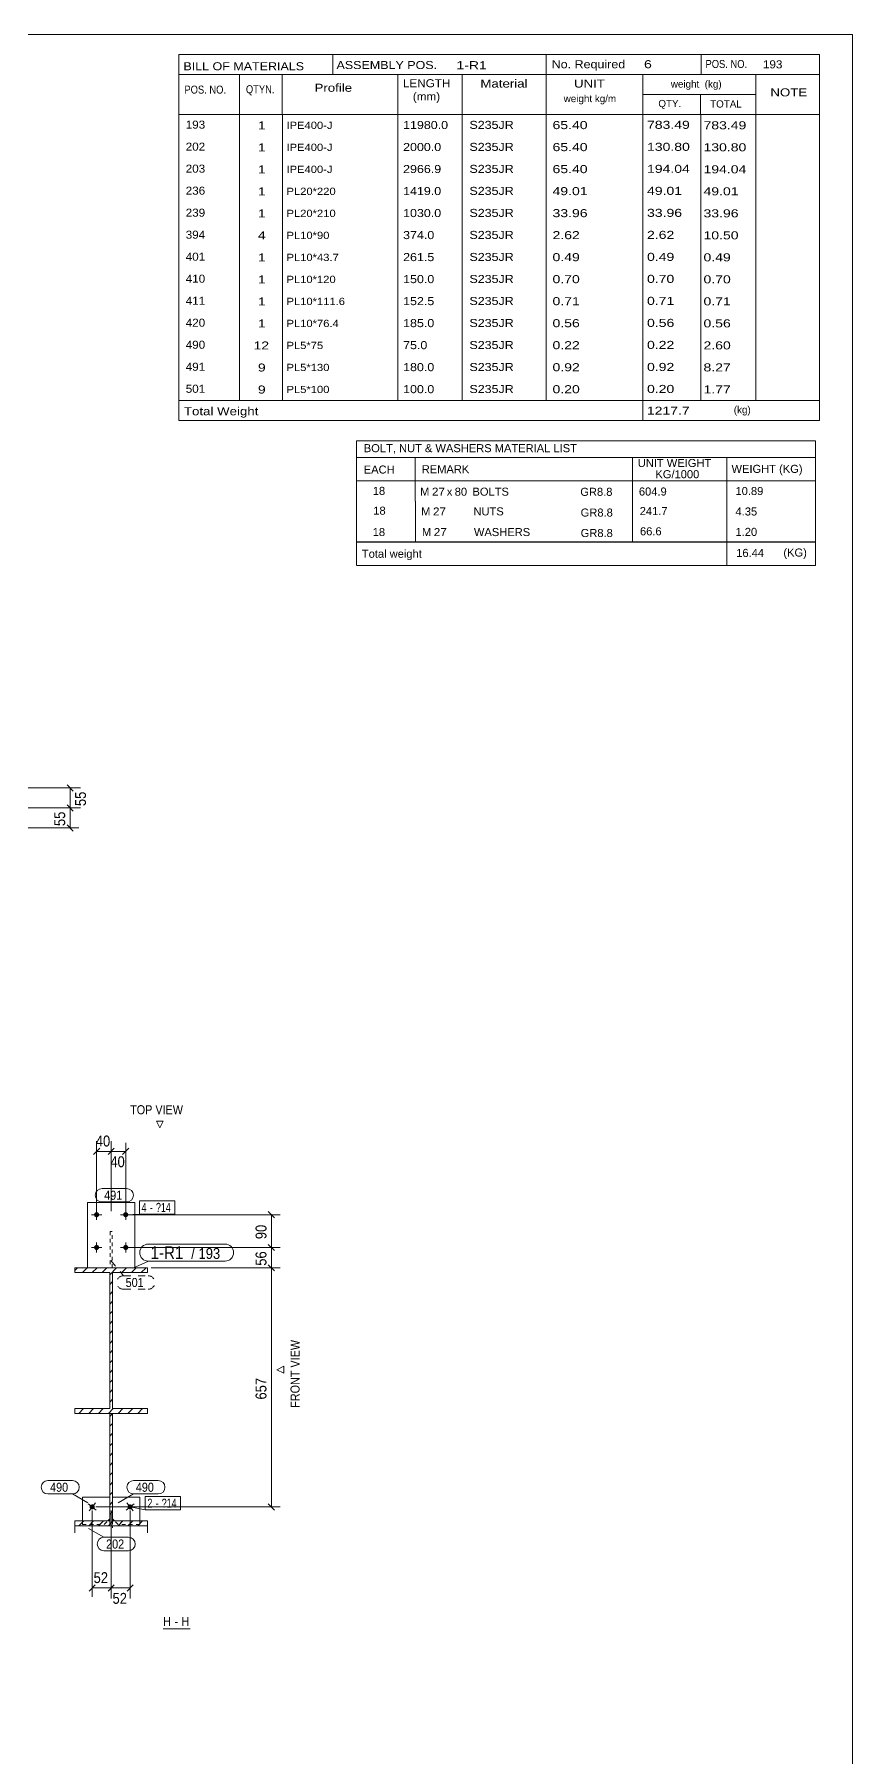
# Model space of a CAD drawing. Header units: millimetres. Extents: x 2 to 1174, y 1 to 825.
# Drawn here: x 949.4 to 1174, y 351.4 to 825 of the extents above; entities that cross this region are included whole.
import ezdxf

# ---------------------------------------------------------------- set-up
doc = ezdxf.new("R2010")
doc.units = ezdxf.units.MM
for name, pattern in [('XKITLINE00', [0]), ('XKITLINE01', [4, 1, -1, 1, -1]), ('XKITLINE02', [4, 2, -2])]:
    doc.linetypes.add(name, pattern=pattern)
for name, color, linetype, lineweight in [('Bolt', 3, 'Continuous', 0), ('BoltMark', 7, 'Continuous', 0), ('Dimensions', 7, 'Continuous', 0), ('DrawingSheet', 5, 'Continuous', 0), ('OtherObjectType', 7, 'Continuous', 0), ('Part', 2, 'Continuous', 0), ('PartMark', 7, 'Continuous', 0)]:
    doc.layers.add(name, color=color, linetype=linetype, lineweight=lineweight)
doc.styles.add('ARIAL', font='ARIAL.TTF')
doc.styles.add('ARIAL_NARROW', font='ARIALN.TTF')

# ---------------------------------------------------------------- blocks, each defined once
blk = doc.blocks.new('*A5')
at = {"layer": 'Part', "color": 7, "linetype": 'XKITLINE00', "lineweight": 0}
for p, q in [((960.42, 485.27), (961.15, 486)), ((962.54, 484.7), (963.84, 486)), ((965.23, 484.7), (966.53, 486)), ((967.93, 484.7), (969.23, 486)), ((970.02, 484.09), (971.92, 486)), ((973.32, 484.7), (974.62, 486)), ((976.01, 484.7), (977.31, 486)), ((978.7, 484.7), (980, 486)), ((970.02, 481.4), (970.82, 482.2)), ((970.02, 478.71), (970.82, 479.51)), ((970.02, 476.01), (970.82, 476.81)), ((970.02, 473.32), (970.82, 474.12)), ((970.02, 470.62), (970.82, 471.42)), ((970.02, 467.93), (970.82, 468.73)), ((970.02, 465.23), (970.82, 466.03)), ((970.02, 462.54), (970.82, 463.34)), ((970.02, 459.85), (970.82, 460.65)), ((970.02, 457.15), (970.82, 457.95)), ((970.02, 454.46), (970.82, 455.26)), ((970.02, 451.76), (970.82, 452.56)), ((961.56, 446), (962.86, 447.3)), ((964.25, 446), (965.55, 447.3)), ((966.95, 446), (968.25, 447.3)), ((969.64, 446), (970.94, 447.3)), ((970.02, 449.07), (970.82, 449.87)), ((972.33, 446), (973.63, 447.3)), ((975.03, 446), (976.33, 447.3)), ((977.72, 446), (979.02, 447.3))]:
    blk.add_line(p, q, dxfattribs=at)
blk = doc.blocks.new('*A6')
at = {"layer": 'Part', "color": 7, "linetype": 'XKITLINE00', "lineweight": 0}
for p, q in [((970.82, 445.94), (970.02, 445.14)), ((970.82, 443.24), (970.02, 442.44)), ((970.82, 440.55), (970.02, 439.75)), ((970.82, 437.85), (970.02, 437.05)), ((970.82, 435.16), (970.02, 434.36)), ((970.82, 432.47), (970.02, 431.67)), ((970.82, 429.77), (970.02, 428.97)), ((970.82, 427.08), (970.02, 426.28)), ((970.82, 424.38), (970.02, 423.58)), ((970.82, 421.69), (970.02, 420.89)), ((970.82, 419), (970.02, 418.2)), ((962.88, 416.45), (961.56, 415.12)), ((965.57, 416.45), (964.25, 415.12)), ((968.27, 416.45), (966.95, 415.12)), ((970.96, 416.45), (969.64, 415.12)), ((973.66, 416.45), (972.33, 415.12)), ((976.35, 416.45), (975.03, 415.12)), ((979.05, 416.45), (977.72, 415.12))]:
    blk.add_line(p, q, dxfattribs=at)
blk = doc.blocks.new('*A164')
at = {"layer": 'Bolt'}
for points in [[(967.11, 500.57), (967.11, 500.53), (967.11, 500.5), (967.1, 500.46), (967.09, 500.43), (967.09, 500.4), (967.07, 500.36), (967.06, 500.33), (967.05, 500.3), (967.03, 500.27), (967.02, 500.24), (967, 500.21), (966.98, 500.18), (966.96, 500.16), (966.93, 500.13), (966.91, 500.11), (966.89, 500.08), (966.86, 500.06), (966.83, 500.04), (966.8, 500.02), (966.78, 500), (966.75, 499.98), (966.71, 499.97), (966.68, 499.95), (966.65, 499.94), (966.62, 499.93), (966.59, 499.92), (966.55, 499.91), (966.52, 499.91), (966.48, 499.9), (966.45, 499.9), (966.42, 499.9), (966.38, 499.9), (966.35, 499.9), (966.31, 499.91), (966.28, 499.91), (966.25, 499.92), (966.21, 499.93), (966.18, 499.94), (966.15, 499.95), (966.12, 499.97), (966.09, 499.98), (966.06, 500), (966.03, 500.02), (966, 500.04), (965.97, 500.06), (965.95, 500.08), (965.92, 500.11), (965.9, 500.13), (965.87, 500.16), (965.85, 500.18), (965.83, 500.21), (965.82, 500.24), (965.8, 500.27), (965.78, 500.3), (965.77, 500.33), (965.76, 500.36), (965.75, 500.4), (965.74, 500.43), (965.73, 500.46), (965.72, 500.5), (965.72, 500.53), (965.72, 500.57), (965.72, 500.6), (965.72, 500.63), (965.72, 500.67), (965.72, 500.7), (965.73, 500.74), (965.74, 500.77), (965.75, 500.8), (965.76, 500.84), (965.77, 500.87), (965.78, 500.9), (965.8, 500.93), (965.82, 500.96), (965.83, 500.99), (965.85, 501.02), (965.87, 501.04), (965.9, 501.07), (965.92, 501.09), (965.95, 501.12), (965.97, 501.14), (966, 501.16), (966.03, 501.18), (966.06, 501.2), (966.09, 501.22), (966.12, 501.23), (966.15, 501.25), (966.18, 501.26), (966.21, 501.27), (966.25, 501.28), (966.28, 501.29), (966.31, 501.29), (966.35, 501.3), (966.38, 501.3), (966.42, 501.3), (966.45, 501.3), (966.48, 501.3), (966.52, 501.29), (966.55, 501.29), (966.59, 501.28), (966.62, 501.27), (966.65, 501.26), (966.68, 501.25), (966.71, 501.23), (966.75, 501.22), (966.78, 501.2), (966.8, 501.18), (966.83, 501.16), (966.86, 501.14), (966.89, 501.12), (966.91, 501.09), (966.93, 501.07), (966.96, 501.04), (966.98, 501.02), (967, 500.99), (967.02, 500.96), (967.03, 500.93), (967.05, 500.9), (967.06, 500.87), (967.07, 500.84), (967.09, 500.8), (967.09, 500.77), (967.1, 500.74), (967.11, 500.7), (967.11, 500.67), (967.11, 500.63), (967.12, 500.6)], [(975.11, 500.57), (975.11, 500.53), (975.11, 500.5), (975.1, 500.46), (975.09, 500.43), (975.09, 500.4), (975.07, 500.36), (975.06, 500.33), (975.05, 500.3), (975.03, 500.27), (975.02, 500.24), (975, 500.21), (974.98, 500.18), (974.96, 500.16), (974.93, 500.13), (974.91, 500.11), (974.89, 500.08), (974.86, 500.06), (974.83, 500.04), (974.8, 500.02), (974.78, 500), (974.75, 499.98), (974.71, 499.97), (974.68, 499.95), (974.65, 499.94), (974.62, 499.93), (974.59, 499.92), (974.55, 499.91), (974.52, 499.91), (974.48, 499.9), (974.45, 499.9), (974.42, 499.9), (974.38, 499.9), (974.35, 499.9), (974.31, 499.91), (974.28, 499.91), (974.25, 499.92), (974.21, 499.93), (974.18, 499.94), (974.15, 499.95), (974.12, 499.97), (974.09, 499.98), (974.06, 500), (974.03, 500.02), (974, 500.04), (973.97, 500.06), (973.95, 500.08), (973.92, 500.11), (973.9, 500.13), (973.87, 500.16), (973.85, 500.18), (973.83, 500.21), (973.82, 500.24), (973.8, 500.27), (973.78, 500.3), (973.77, 500.33), (973.76, 500.36), (973.75, 500.4), (973.74, 500.43), (973.73, 500.46), (973.72, 500.5), (973.72, 500.53), (973.72, 500.57), (973.72, 500.6), (973.72, 500.63), (973.72, 500.67), (973.72, 500.7), (973.73, 500.74), (973.74, 500.77), (973.75, 500.8), (973.76, 500.84), (973.77, 500.87), (973.78, 500.9), (973.8, 500.93), (973.82, 500.96), (973.83, 500.99), (973.85, 501.02), (973.87, 501.04), (973.9, 501.07), (973.92, 501.09), (973.95, 501.12), (973.97, 501.14), (974, 501.16), (974.03, 501.18), (974.06, 501.2), (974.09, 501.22), (974.12, 501.23), (974.15, 501.25), (974.18, 501.26), (974.21, 501.27), (974.25, 501.28), (974.28, 501.29), (974.31, 501.29), (974.35, 501.3), (974.38, 501.3), (974.42, 501.3), (974.45, 501.3), (974.48, 501.3), (974.52, 501.29), (974.55, 501.29), (974.59, 501.28), (974.62, 501.27), (974.65, 501.26), (974.68, 501.25), (974.71, 501.23), (974.75, 501.22), (974.78, 501.2), (974.8, 501.18), (974.83, 501.16), (974.86, 501.14), (974.89, 501.12), (974.91, 501.09), (974.93, 501.07), (974.96, 501.04), (974.98, 501.02), (975, 500.99), (975.02, 500.96), (975.03, 500.93), (975.05, 500.9), (975.06, 500.87), (975.07, 500.84), (975.09, 500.8), (975.09, 500.77), (975.1, 500.74), (975.11, 500.7), (975.11, 500.67), (975.11, 500.63), (975.12, 500.6)], [(967.11, 491.57), (967.11, 491.53), (967.11, 491.5), (967.1, 491.46), (967.09, 491.43), (967.09, 491.4), (967.07, 491.36), (967.06, 491.33), (967.05, 491.3), (967.03, 491.27), (967.02, 491.24), (967, 491.21), (966.98, 491.18), (966.96, 491.16), (966.93, 491.13), (966.91, 491.11), (966.89, 491.08), (966.86, 491.06), (966.83, 491.04), (966.8, 491.02), (966.78, 491), (966.75, 490.98), (966.71, 490.97), (966.68, 490.95), (966.65, 490.94), (966.62, 490.93), (966.59, 490.92), (966.55, 490.91), (966.52, 490.91), (966.48, 490.9), (966.45, 490.9), (966.42, 490.9), (966.38, 490.9), (966.35, 490.9), (966.31, 490.91), (966.28, 490.91), (966.25, 490.92), (966.21, 490.93), (966.18, 490.94), (966.15, 490.95), (966.12, 490.97), (966.09, 490.98), (966.06, 491), (966.03, 491.02), (966, 491.04), (965.97, 491.06), (965.95, 491.08), (965.92, 491.11), (965.9, 491.13), (965.87, 491.16), (965.85, 491.18), (965.83, 491.21), (965.82, 491.24), (965.8, 491.27), (965.78, 491.3), (965.77, 491.33), (965.76, 491.36), (965.75, 491.4), (965.74, 491.43), (965.73, 491.46), (965.72, 491.5), (965.72, 491.53), (965.72, 491.57), (965.72, 491.6), (965.72, 491.63), (965.72, 491.67), (965.72, 491.7), (965.73, 491.74), (965.74, 491.77), (965.75, 491.8), (965.76, 491.84), (965.77, 491.87), (965.78, 491.9), (965.8, 491.93), (965.82, 491.96), (965.83, 491.99), (965.85, 492.02), (965.87, 492.04), (965.9, 492.07), (965.92, 492.09), (965.95, 492.12), (965.97, 492.14), (966, 492.16), (966.03, 492.18), (966.06, 492.2), (966.09, 492.22), (966.12, 492.23), (966.15, 492.25), (966.18, 492.26), (966.21, 492.27), (966.25, 492.28), (966.28, 492.29), (966.31, 492.29), (966.35, 492.3), (966.38, 492.3), (966.42, 492.3), (966.45, 492.3), (966.48, 492.3), (966.52, 492.29), (966.55, 492.29), (966.59, 492.28), (966.62, 492.27), (966.65, 492.26), (966.68, 492.25), (966.71, 492.23), (966.75, 492.22), (966.78, 492.2), (966.8, 492.18), (966.83, 492.16), (966.86, 492.14), (966.89, 492.12), (966.91, 492.09), (966.93, 492.07), (966.96, 492.04), (966.98, 492.02), (967, 491.99), (967.02, 491.96), (967.03, 491.93), (967.05, 491.9), (967.06, 491.87), (967.07, 491.84), (967.09, 491.8), (967.09, 491.77), (967.1, 491.74), (967.11, 491.7), (967.11, 491.67), (967.11, 491.63), (967.12, 491.6)], [(975.11, 491.57), (975.11, 491.53), (975.11, 491.5), (975.1, 491.46), (975.09, 491.43), (975.09, 491.4), (975.07, 491.36), (975.06, 491.33), (975.05, 491.3), (975.03, 491.27), (975.02, 491.24), (975, 491.21), (974.98, 491.18), (974.96, 491.16), (974.93, 491.13), (974.91, 491.11), (974.89, 491.08), (974.86, 491.06), (974.83, 491.04), (974.8, 491.02), (974.78, 491), (974.75, 490.98), (974.71, 490.97), (974.68, 490.95), (974.65, 490.94), (974.62, 490.93), (974.59, 490.92), (974.55, 490.91), (974.52, 490.91), (974.48, 490.9), (974.45, 490.9), (974.42, 490.9), (974.38, 490.9), (974.35, 490.9), (974.31, 490.91), (974.28, 490.91), (974.25, 490.92), (974.21, 490.93), (974.18, 490.94), (974.15, 490.95), (974.12, 490.97), (974.09, 490.98), (974.06, 491), (974.03, 491.02), (974, 491.04), (973.97, 491.06), (973.95, 491.08), (973.92, 491.11), (973.9, 491.13), (973.87, 491.16), (973.85, 491.18), (973.83, 491.21), (973.82, 491.24), (973.8, 491.27), (973.78, 491.3), (973.77, 491.33), (973.76, 491.36), (973.75, 491.4), (973.74, 491.43), (973.73, 491.46), (973.72, 491.5), (973.72, 491.53), (973.72, 491.57), (973.72, 491.6), (973.72, 491.63), (973.72, 491.67), (973.72, 491.7), (973.73, 491.74), (973.74, 491.77), (973.75, 491.8), (973.76, 491.84), (973.77, 491.87), (973.78, 491.9), (973.8, 491.93), (973.82, 491.96), (973.83, 491.99), (973.85, 492.02), (973.87, 492.04), (973.9, 492.07), (973.92, 492.09), (973.95, 492.12), (973.97, 492.14), (974, 492.16), (974.03, 492.18), (974.06, 492.2), (974.09, 492.22), (974.12, 492.23), (974.15, 492.25), (974.18, 492.26), (974.21, 492.27), (974.25, 492.28), (974.28, 492.29), (974.31, 492.29), (974.35, 492.3), (974.38, 492.3), (974.42, 492.3), (974.45, 492.3), (974.48, 492.3), (974.52, 492.29), (974.55, 492.29), (974.59, 492.28), (974.62, 492.27), (974.65, 492.26), (974.68, 492.25), (974.71, 492.23), (974.75, 492.22), (974.78, 492.2), (974.8, 492.18), (974.83, 492.16), (974.86, 492.14), (974.89, 492.12), (974.91, 492.09), (974.93, 492.07), (974.96, 492.04), (974.98, 492.02), (975, 491.99), (975.02, 491.96), (975.03, 491.93), (975.05, 491.9), (975.06, 491.87), (975.07, 491.84), (975.09, 491.8), (975.09, 491.77), (975.1, 491.74), (975.11, 491.7), (975.11, 491.67), (975.11, 491.63), (975.12, 491.6)]]:
    blk.add_hatch(color=3, dxfattribs=at).paths.add_polyline_path(points, flags=17)
at = {"layer": 'Bolt', "color": 3, "linetype": 'XKITLINE00', "lineweight": 0}
for p, q in [((967.82, 500.6), (965.02, 500.6)), ((966.42, 502), (966.42, 499.2)), ((975.82, 500.6), (973.02, 500.6)), ((974.42, 502), (974.42, 499.2)), ((966.42, 493), (966.42, 490.2)), ((974.42, 493), (974.42, 490.2)), ((967.82, 491.6), (965.02, 491.6)), ((975.82, 491.6), (973.02, 491.6))]:
    blk.add_line(p, q, dxfattribs=at)
blk = doc.blocks.new('*A165')
at = {"layer": 'Bolt'}
blk.add_hatch(color=3, dxfattribs=at).paths.add_polyline_path([(964.76, 419.75), (964.73, 419.77), (964.71, 419.79), (964.69, 419.82), (964.66, 419.84), (964.64, 419.87), (964.62, 419.9), (964.61, 419.93), (964.59, 419.96), (964.58, 419.99), (964.56, 420.02), (964.55, 420.06), (964.54, 420.09), (964.53, 420.12), (964.53, 420.16), (964.52, 420.19), (964.52, 420.22), (964.52, 420.26), (964.52, 420.29), (964.52, 420.33), (964.52, 420.36), (964.53, 420.39), (964.53, 420.43), (964.54, 420.46), (964.55, 420.49), (964.56, 420.53), (964.58, 420.56), (964.59, 420.59), (964.61, 420.62), (964.62, 420.65), (964.64, 420.68), (964.66, 420.71), (964.68, 420.73), (964.71, 420.76), (964.73, 420.78), (964.76, 420.81), (964.78, 420.83), (964.81, 420.85), (964.84, 420.87), (964.87, 420.88), (964.9, 420.9), (964.93, 420.92), (964.96, 420.93), (964.99, 420.94), (965.03, 420.95), (965.06, 420.96), (965.09, 420.97), (965.13, 420.97), (965.16, 420.97), (965.2, 420.98), (965.23, 420.98), (965.27, 420.97), (965.3, 420.97), (965.33, 420.97), (965.37, 420.96), (965.4, 420.95), (965.43, 420.94), (965.47, 420.93), (965.5, 420.92), (965.53, 420.9), (965.56, 420.89), (965.59, 420.87), (965.62, 420.85), (965.65, 420.83), (965.67, 420.81), (965.7, 420.78), (965.72, 420.76), (965.74, 420.73), (965.77, 420.71), (965.79, 420.68), (965.81, 420.65), (965.82, 420.62), (965.84, 420.59), (965.85, 420.56), (965.87, 420.53), (965.88, 420.5), (965.89, 420.46), (965.9, 420.43), (965.91, 420.4), (965.91, 420.36), (965.91, 420.33), (965.92, 420.29), (965.92, 420.26), (965.91, 420.23), (965.91, 420.19), (965.91, 420.16), (965.9, 420.12), (965.89, 420.09), (965.88, 420.06), (965.87, 420.03), (965.86, 419.99), (965.84, 419.96), (965.83, 419.93), (965.81, 419.9), (965.79, 419.87), (965.77, 419.85), (965.75, 419.82), (965.72, 419.79), (965.7, 419.77), (965.67, 419.75), (965.65, 419.72), (965.62, 419.7), (965.59, 419.69), (965.56, 419.67), (965.53, 419.65), (965.5, 419.64), (965.47, 419.62), (965.44, 419.61), (965.4, 419.6), (965.37, 419.59), (965.34, 419.59), (965.3, 419.58), (965.27, 419.58), (965.23, 419.58), (965.2, 419.58), (965.17, 419.58), (965.13, 419.58), (965.1, 419.59), (965.06, 419.59), (965.03, 419.6), (965, 419.61), (964.96, 419.62), (964.93, 419.64), (964.9, 419.65), (964.87, 419.67), (964.84, 419.68), (964.81, 419.7), (964.79, 419.72)], flags=17)
at = {"layer": 'Bolt', "color": 3, "linetype": 'XKITLINE00', "lineweight": 0}
for p, q in [((966.32, 419.42), (964.11, 421.14)), ((964.36, 419.17), (966.07, 421.38))]:
    blk.add_line(p, q, dxfattribs=at)
blk = doc.blocks.new('*A166')
at = {"layer": 'Bolt'}
blk.add_hatch(color=3, dxfattribs=at).paths.add_polyline_path([(975.21, 420.85), (975.24, 420.87), (975.27, 420.89), (975.3, 420.9), (975.33, 420.92), (975.36, 420.93), (975.4, 420.94), (975.43, 420.95), (975.46, 420.96), (975.5, 420.97), (975.53, 420.97), (975.57, 420.97), (975.6, 420.98), (975.63, 420.98), (975.67, 420.97), (975.7, 420.97), (975.74, 420.97), (975.77, 420.96), (975.8, 420.95), (975.84, 420.94), (975.87, 420.93), (975.9, 420.92), (975.93, 420.9), (975.96, 420.88), (975.99, 420.87), (976.02, 420.85), (976.05, 420.83), (976.07, 420.81), (976.1, 420.78), (976.12, 420.76), (976.15, 420.73), (976.17, 420.71), (976.19, 420.68), (976.21, 420.65), (976.23, 420.62), (976.24, 420.59), (976.26, 420.56), (976.27, 420.53), (976.28, 420.49), (976.29, 420.46), (976.3, 420.43), (976.31, 420.39), (976.31, 420.36), (976.31, 420.33), (976.32, 420.29), (976.32, 420.26), (976.31, 420.22), (976.31, 420.19), (976.31, 420.16), (976.3, 420.12), (976.29, 420.09), (976.28, 420.06), (976.27, 420.02), (976.25, 419.99), (976.24, 419.96), (976.22, 419.93), (976.21, 419.9), (976.19, 419.87), (976.17, 419.84), (976.14, 419.82), (976.12, 419.79), (976.1, 419.77), (976.07, 419.75), (976.05, 419.72), (976.02, 419.7), (975.99, 419.68), (975.96, 419.67), (975.93, 419.65), (975.9, 419.64), (975.87, 419.62), (975.83, 419.61), (975.8, 419.6), (975.77, 419.59), (975.73, 419.59), (975.7, 419.58), (975.67, 419.58), (975.63, 419.58), (975.6, 419.58), (975.56, 419.58), (975.53, 419.58), (975.49, 419.59), (975.46, 419.59), (975.43, 419.6), (975.39, 419.61), (975.36, 419.62), (975.33, 419.64), (975.3, 419.65), (975.27, 419.67), (975.24, 419.69), (975.21, 419.7), (975.18, 419.72), (975.16, 419.75), (975.13, 419.77), (975.11, 419.79), (975.08, 419.82), (975.06, 419.85), (975.04, 419.87), (975.02, 419.9), (975.01, 419.93), (974.99, 419.96), (974.98, 419.99), (974.96, 420.03), (974.95, 420.06), (974.94, 420.09), (974.93, 420.12), (974.93, 420.16), (974.92, 420.19), (974.92, 420.23), (974.92, 420.26), (974.92, 420.29), (974.92, 420.33), (974.92, 420.36), (974.93, 420.4), (974.93, 420.43), (974.94, 420.46), (974.95, 420.5), (974.96, 420.53), (974.98, 420.56), (974.99, 420.59), (975.01, 420.62), (975.02, 420.65), (975.04, 420.68), (975.06, 420.71), (975.09, 420.73), (975.11, 420.76), (975.13, 420.78), (975.16, 420.81), (975.19, 420.83)], flags=17)
at = {"layer": 'Bolt', "color": 3, "linetype": 'XKITLINE00', "lineweight": 0}
for p, q in [((974.51, 419.42), (976.72, 421.14)), ((974.76, 421.38), (976.47, 419.17))]:
    blk.add_line(p, q, dxfattribs=at)
blk = doc.blocks.new('*A167')
at = {"layer": 'Part', "color": 2, "linetype": 'XKITLINE00', "lineweight": 0}
for p, q in [((960.42, 484.7), (960.42, 486)), ((960.42, 486), (980.42, 486)), ((970.02, 484.7), (960.42, 484.7)), ((970.02, 447.3), (970.02, 484.7)), ((980.42, 484.7), (970.82, 484.7)), ((970.82, 484.7), (970.82, 447.3)), ((980.42, 486), (980.42, 484.7)), ((960.42, 446), (960.42, 447.3)), ((960.42, 447.3), (970.02, 447.3)), ((980.42, 446), (960.42, 446)), ((970.82, 447.3), (980.42, 447.3)), ((980.42, 447.3), (980.42, 446))]:
    blk.add_line(p, q, dxfattribs=at)
blk = doc.blocks.new('*A168')
at = {"layer": 'Part', "color": 7, "linetype": 'XKITLINE01', "lineweight": 0}
for p, q in [((970.67, 496), (970.17, 496)), ((970.17, 496), (970.17, 486)), ((970.67, 486), (970.67, 496)), ((970.17, 486), (970.67, 486))]:
    blk.add_line(p, q, dxfattribs=at)
blk = doc.blocks.new('*A169')
at = {"layer": 'Part', "color": 2, "linetype": 'XKITLINE00', "lineweight": 0}
for p, q in [((963.92, 486), (963.92, 504)), ((963.92, 504), (976.92, 504)), ((976.92, 504), (976.92, 486))]:
    blk.add_line(p, q, dxfattribs=at)
at = {"layer": 'Part', "color": 7, "linetype": 'XKITLINE01', "lineweight": 0}
blk.add_line((976.92, 486), (963.92, 486), dxfattribs=at)
blk = doc.blocks.new('*A170')
at = {"layer": 'Part', "color": 2, "linetype": 'XKITLINE00', "lineweight": 0}
for p, q in [((970.02, 422.98), (962.52, 422.98)), ((962.52, 416.45), (962.52, 422.98)), ((969.49, 416.45), (970.02, 416.98))]:
    blk.add_line(p, q, dxfattribs=at)
at = {"layer": 'Part', "color": 7, "linetype": 'XKITLINE01', "lineweight": 0}
for p, q in [((970.02, 416.98), (970.02, 422.98)), ((962.52, 415.48), (962.52, 416.45)), ((962.52, 415.48), (968.52, 415.48)), ((968.52, 415.48), (969.49, 416.45))]:
    blk.add_line(p, q, dxfattribs=at)
blk = doc.blocks.new('*A171')
at = {"layer": 'Part', "color": 2, "linetype": 'XKITLINE00', "lineweight": 0}
for p, q in [((970.82, 422.98), (978.32, 422.98)), ((978.32, 416.45), (978.32, 422.98)), ((971.34, 416.45), (970.82, 416.98))]:
    blk.add_line(p, q, dxfattribs=at)
at = {"layer": 'Part', "color": 7, "linetype": 'XKITLINE01', "lineweight": 0}
for p, q in [((970.82, 416.98), (970.82, 422.98)), ((972.32, 415.48), (971.34, 416.45)), ((978.32, 415.48), (972.32, 415.48)), ((978.32, 415.48), (978.32, 416.45))]:
    blk.add_line(p, q, dxfattribs=at)
blk = doc.blocks.new('*A172')
at = {"layer": 'Part', "color": 2, "linetype": 'XKITLINE00', "lineweight": 0}
for p, q in [((970.02, 416.45), (970.02, 446)), ((970.02, 446), (970.82, 446)), ((970.82, 446), (970.82, 446)), ((970.82, 446), (970.82, 416.45)), ((960.42, 413.18), (960.42, 416.45)), ((960.42, 416.45), (970.02, 416.45)), ((960.42, 415.12), (980.42, 415.12)), ((970.82, 416.45), (980.42, 416.45)), ((980.42, 416.45), (980.42, 413.18))]:
    blk.add_line(p, q, dxfattribs=at)
at = {"layer": 'Part', "color": 7, "linetype": 'XKITLINE01', "lineweight": 0}
for p, q in [((970.02, 416.45), (970.02, 414.5)), ((970.82, 416.45), (970.82, 415.12)), ((970.82, 415.12), (970.82, 414.5))]:
    blk.add_line(p, q, dxfattribs=at)
blk = doc.blocks.new('*A197')
at = {"layer": 'DrawingSheet', "color": 5, "linetype": 'XKITLINE00', "lineweight": 0}
for p, q in [((1174, 825), (5, 825)), ((1174, 5), (1174, 825))]:
    blk.add_line(p, q, dxfattribs=at)
blk = doc.blocks.new('*A198')
at = {"layer": 'OtherObjectType', "color": 7, "linetype": 'XKITLINE00', "lineweight": 0}
for p, q in [((1037.76, 713.35), (1037.75, 702.35)), ((1037.76, 713.35), (1163.88, 713.35)), ((1163.88, 713.35), (1163.88, 702.35)), ((1037.75, 708.7), (1163.88, 708.7)), ((1053.87, 708.71), (1053.87, 702.35)), ((1113.57, 708.71), (1113.57, 702.35)), ((1139.47, 708.69), (1139.47, 702.35)), ((1037.76, 702.32), (1037.76, 696.82)), ((1037.77, 702.35), (1163.88, 702.35)), ((1053.92, 702.35), (1053.92, 696.73)), ((1113.57, 702.35), (1113.57, 696.73)), ((1139.5, 702.35), (1139.5, 696.85)), ((1163.88, 702.35), (1163.88, 696.85)), ((1037.79, 696.73), (1037.79, 691.12)), ((1053.95, 696.73), (1053.95, 691.11)), ((1113.57, 696.73), (1113.57, 691.11)), ((1139.5, 696.73), (1139.5, 691.23)), ((1163.88, 696.73), (1163.88, 691.23)), ((1037.79, 691.1), (1037.79, 685.53)), ((1053.95, 691.11), (1053.95, 685.49)), ((1113.57, 691.11), (1113.57, 685.49)), ((1139.5, 691.11), (1139.5, 685.5)), ((1163.88, 691.11), (1163.88, 685.5)), ((1163.88, 685.5), (1037.75, 685.53)), ((1037.78, 685.49), (1037.78, 679.09)), ((1037.85, 685.49), (1163.87, 685.49)), ((1139.5, 685.46), (1139.5, 679.04)), ((1163.87, 685.46), (1163.87, 679.05)), ((1037.77, 679.05), (1163.87, 679.05))]:
    blk.add_line(p, q, dxfattribs=at)
at = {"layer": 'OtherObjectType', "color": 7, "style": 'ARIAL_NARROW'}
for s, width, p in [('BOLT, NUT & WASHERS MATERIAL LIST', 1.211571, (1039.79, 710.19)), ('EACH', 1.211571, (1039.78, 704.32)), ('REMARK', 1.211571, (1055.7, 704.41)), ('UNIT WEIGHT', 1.211571, (1115.03, 706.12)), ('WEIGHT (KG)', 1.211571, (1140.78, 704.5)), (' KG/1000', 1.211571, (1119.02, 703.03)), ('18', 1.211571, (1042.26, 698.45)), ('M', 1.211571, (1055.26, 698.25)), ('27', 1.275, (1058.5, 698.23)), ('x', 1.211571, (1062.58, 698.23)), ('80', 1.211571, (1064.76, 698.22)), ('BOLTS', 1.211571, (1069.63, 698.24)), ('GR8.8', 1.211571, (1099.25, 698.19)), ('604.9', 1.211571, (1115.34, 698.28)), ('10.89', 1.211571, (1141.87, 698.41)), ('18', 1.211571, (1042.4, 693.01)), ('M', 1.211571, (1055.54, 692.81)), ('27', 1.275, (1058.78, 692.79)), ('NUTS', 1.211571, (1069.91, 692.81)), ('GR8.8', 1.211571, (1099.35, 692.49)), ('241.7', 1.211571, (1115.56, 692.9)), ('4.35', 1.211571, (1141.87, 692.79)), ('18', 1.211571, (1042.24, 687.14)), ('M', 1.211571, (1055.76, 687.14)), ('27', 1.275, (1059, 687.12)), ('WASHERS', 1.211571, (1070.04, 687.13)), ('GR8.8', 1.211571, (1099.35, 686.87)), ('66.6', 1.211571, (1115.64, 687.34)), ('1.20', 1.211571, (1141.87, 687.18)), ('Total weight', 1.211571, (1039.26, 681.17)), ('16.44', 1.211571, (1142.07, 681.4)), ('(KG)', 1.211571, (1155.02, 681.5))]:
    blk.add_text(s, height=2.2, dxfattribs=dict(at, width=width)).set_placement(p)
blk = doc.blocks.new('*A203')
at = {"layer": 'OtherObjectType', "color": 7, "linetype": 'XKITLINE00', "lineweight": 0}
for p, q in [((988.98, 819.5), (1164.98, 819.5)), ((988.98, 819.5), (988.98, 808.5)), ((1031.26, 819.42), (1031.26, 813.87)), ((1089.85, 814), (1089.85, 819.5)), ((1132.43, 813.96), (1132.43, 819.42)), ((1164.98, 814), (1164.98, 819.5)), ((988.98, 814), (1164.98, 814)), ((1005.64, 814), (1005.64, 803)), ((1017.4, 813.98), (1017.4, 803.03)), ((1049.12, 813.99), (1049.13, 803)), ((1066.78, 813.98), (1066.78, 803)), ((1089.85, 813.98), (1089.85, 803)), ((1116.43, 814), (1116.43, 803)), ((1147.42, 814), (1147.42, 803)), ((1164.98, 814), (1164.98, 808.5)), ((988.98, 808.5), (988.98, 803)), ((1116.45, 808.52), (1147.45, 808.52)), ((1132.28, 808.52), (1132.28, 803)), ((1164.98, 808.5), (1164.98, 803)), ((988.98, 803), (1164.98, 803)), ((988.98, 803), (988.98, 796.95)), ((1005.63, 803), (1005.63, 796.95)), ((1017.44, 802.99), (1017.44, 796.95)), ((1049.12, 803), (1049.11, 796.95)), ((1066.79, 803), (1066.79, 796.95)), ((1089.87, 803), (1089.87, 796.95)), ((1116.44, 803), (1116.44, 796.95)), ((1132.33, 802.95), (1132.33, 796.95)), ((1147.43, 803), (1147.43, 796.95)), ((1164.98, 803), (1164.98, 796.95)), ((988.98, 796.95), (988.98, 790.9)), ((1005.63, 796.95), (1005.63, 790.9)), ((1017.44, 796.94), (1017.44, 790.9)), ((1049.12, 796.95), (1049.11, 790.9)), ((1066.79, 796.95), (1066.79, 790.9)), ((1089.87, 796.95), (1089.87, 790.9)), ((1116.44, 796.95), (1116.44, 790.9)), ((1132.33, 796.9), (1132.33, 790.9)), ((1147.43, 796.95), (1147.43, 790.9)), ((1164.98, 796.95), (1164.98, 790.9)), ((988.98, 790.9), (988.98, 784.85)), ((1005.63, 790.9), (1005.63, 784.85)), ((1017.44, 790.89), (1017.44, 784.85)), ((1049.12, 790.9), (1049.11, 784.85)), ((1066.79, 790.9), (1066.79, 784.85)), ((1089.87, 790.9), (1089.87, 784.85)), ((1116.44, 790.9), (1116.44, 784.85)), ((1132.33, 790.85), (1132.33, 784.85)), ((1147.43, 790.9), (1147.43, 784.85)), ((1164.98, 790.9), (1164.98, 784.85)), ((988.98, 784.85), (988.98, 778.8)), ((1005.63, 784.85), (1005.63, 778.8)), ((1017.44, 784.84), (1017.44, 778.8)), ((1049.12, 784.85), (1049.11, 778.8)), ((1066.79, 784.85), (1066.79, 778.8)), ((1089.87, 784.85), (1089.87, 778.8)), ((1116.44, 784.85), (1116.44, 778.8)), ((1132.33, 784.8), (1132.33, 778.8)), ((1147.43, 784.85), (1147.43, 778.8)), ((1164.98, 784.85), (1164.98, 778.8)), ((988.98, 778.8), (988.98, 772.75)), ((1005.63, 778.8), (1005.63, 772.75)), ((1017.44, 778.79), (1017.44, 772.75)), ((1049.12, 778.8), (1049.11, 772.75)), ((1066.79, 778.8), (1066.79, 772.75)), ((1089.87, 778.8), (1089.87, 772.75)), ((1116.44, 778.8), (1116.44, 772.75)), ((1132.33, 778.75), (1132.33, 772.75)), ((1147.43, 778.8), (1147.43, 772.75)), ((1164.98, 778.8), (1164.98, 772.75)), ((988.98, 772.75), (988.98, 766.7)), ((1005.63, 772.75), (1005.63, 766.7)), ((1017.44, 772.74), (1017.44, 766.7)), ((1049.12, 772.75), (1049.11, 766.7)), ((1066.79, 772.75), (1066.79, 766.7)), ((1089.87, 772.75), (1089.87, 766.7)), ((1116.44, 772.75), (1116.44, 766.7)), ((1132.33, 772.7), (1132.33, 766.7)), ((1147.43, 772.75), (1147.43, 766.7)), ((1164.98, 772.75), (1164.98, 766.7)), ((988.98, 766.7), (988.98, 760.65)), ((1005.63, 766.7), (1005.63, 760.65)), ((1017.44, 766.69), (1017.44, 760.65)), ((1049.12, 766.7), (1049.11, 760.65)), ((1066.79, 766.7), (1066.79, 760.65)), ((1089.87, 766.7), (1089.87, 760.65)), ((1116.44, 766.7), (1116.44, 760.65)), ((1132.33, 766.65), (1132.33, 760.65)), ((1147.43, 766.7), (1147.43, 760.65)), ((1164.98, 766.7), (1164.98, 760.65)), ((988.98, 760.65), (988.98, 754.6)), ((1005.63, 760.65), (1005.63, 754.6)), ((1017.44, 760.64), (1017.44, 754.6)), ((1049.12, 760.65), (1049.11, 754.6)), ((1066.79, 760.65), (1066.79, 754.6)), ((1089.87, 760.65), (1089.87, 754.6)), ((1116.44, 760.65), (1116.44, 754.6)), ((1132.33, 760.6), (1132.33, 754.6)), ((1147.43, 760.65), (1147.43, 754.6)), ((1164.98, 760.65), (1164.98, 754.6)), ((988.98, 754.6), (988.98, 748.55)), ((1005.63, 754.6), (1005.63, 748.55)), ((1017.44, 754.59), (1017.44, 748.55)), ((1049.12, 754.6), (1049.11, 748.55)), ((1066.79, 754.6), (1066.79, 748.55)), ((1089.87, 754.6), (1089.87, 748.55)), ((1116.44, 754.6), (1116.44, 748.55)), ((1132.33, 754.55), (1132.33, 748.55)), ((1147.43, 754.6), (1147.43, 748.55)), ((1164.98, 754.6), (1164.98, 748.55)), ((988.98, 748.55), (988.98, 742.5)), ((1005.63, 748.55), (1005.63, 742.5)), ((1017.44, 748.54), (1017.44, 742.5)), ((1049.12, 748.55), (1049.11, 742.5)), ((1066.79, 748.55), (1066.79, 742.5)), ((1089.87, 748.55), (1089.87, 742.5)), ((1116.44, 748.55), (1116.44, 742.5)), ((1132.33, 748.5), (1132.33, 742.5)), ((1147.43, 748.55), (1147.43, 742.5)), ((1164.98, 748.55), (1164.98, 742.5)), ((988.98, 742.5), (988.98, 736.45)), ((1005.63, 742.5), (1005.63, 736.45)), ((1017.44, 742.49), (1017.44, 736.45)), ((1049.12, 742.5), (1049.11, 736.45)), ((1066.79, 742.5), (1066.79, 736.45)), ((1089.87, 742.5), (1089.87, 736.45)), ((1116.44, 742.5), (1116.44, 736.45)), ((1132.33, 742.45), (1132.33, 736.45)), ((1147.43, 742.5), (1147.43, 736.45)), ((1164.98, 742.5), (1164.98, 736.45)), ((988.98, 736.45), (988.98, 730.4)), ((1005.63, 736.45), (1005.63, 730.4)), ((1017.44, 736.44), (1017.44, 730.4)), ((1049.12, 736.45), (1049.11, 730.4)), ((1066.79, 736.45), (1066.79, 730.4)), ((1089.87, 736.45), (1089.87, 730.4)), ((1116.44, 736.45), (1116.44, 730.4)), ((1132.33, 736.4), (1132.33, 730.4)), ((1147.43, 736.45), (1147.43, 730.4)), ((1164.98, 736.45), (1164.98, 730.4)), ((988.98, 730.4), (988.98, 724.35)), ((1005.63, 730.4), (1005.63, 724.35)), ((1017.44, 730.39), (1017.44, 724.35)), ((1049.12, 730.4), (1049.11, 724.35)), ((1066.79, 730.4), (1066.79, 724.35)), ((1089.87, 730.4), (1089.87, 724.35)), ((1116.44, 730.4), (1116.44, 724.35)), ((1132.33, 730.35), (1132.33, 724.35)), ((1147.43, 730.4), (1147.43, 724.35)), ((1164.98, 730.4), (1164.98, 724.35)), ((988.98, 724.35), (1164.98, 724.35)), ((988.98, 724.35), (988.98, 718.85)), ((1116.44, 724.35), (1116.44, 718.85)), ((1164.98, 724.35), (1164.98, 718.85)), ((988.98, 718.85), (1164.98, 718.85))]:
    blk.add_line(p, q, dxfattribs=at)
at = {"layer": 'OtherObjectType', "color": 7, "style": 'ARIAL_NARROW'}
for s, height, width, p in [('BILL OF MATERIALS', 2.2, 1.36, (990.25, 815.16)), ('ASSEMBLY POS.', 2.2, 1.36, (1032.3, 815.5)), ('1-R1', 2.2, 1.525501, (1065.23, 815.46)), ('No. Required', 2.2, 1.36, (1091.39, 815.72)), ('6', 2.2, 1.525501, (1116.75, 815.72)), ('POS. NO.', 2.2, 1.02, (1133.63, 815.79)), ('193', 2.2, 1.270501, (1149.4, 815.69)), ('POS. NO.', 2.2, 1.02, (990.53, 808.74)), ('QTYN.', 2.2, 1.02, (1007.42, 808.84)), ('Profile', 2.2, 1.445, (1026.26, 809.25)), ('LENGTH', 2.2, 1.275, (1050.54, 810.49)), ('Material', 2.2, 1.445, (1071.81, 810.41)), ('UNIT', 2.2, 1.445, (1097.52, 810.4)), ('weight  (kg)', 1.98, 1.19, (1124.11, 810.39)), ('NOTE', 2.2, 1.445, (1151.44, 807.99)), ('(mm)', 2.2, 1.275, (1053.26, 806.86)), ('weight kg/m', 1.98, 1.19, (1094.69, 806.4)), ('QTY.', 1.98, 1.19, (1120.68, 805.03)), ('TOTAL', 1.98, 1.19, (1134.9, 804.91)), ('193', 2.2, 1.270501, (990.89, 799.12)), ('1', 2.2, 1.525501, (1010.71, 798.91)), ('IPE400-J', 1.98, 1.355501, (1018.56, 799.04)), ('11980.0', 2.2, 1.355501, (1050.59, 799.01)), ('S235JR', 2.2, 1.355501, (1068.81, 799.05)), ('65.40', 2.2, 1.525501, (1091.62, 798.99)), ('783.49', 2.2, 1.525501, (1117.57, 799.07)), ('783.49', 2.2, 1.525501, (1133.08, 798.94)), ('202', 2.2, 1.270501, (990.89, 793.07)), ('1', 2.2, 1.525501, (1010.71, 792.86)), ('IPE400-J', 1.98, 1.355501, (1018.56, 792.99)), ('2000.0', 2.2, 1.355501, (1050.59, 792.96)), ('S235JR', 2.2, 1.355501, (1068.81, 793)), ('65.40', 2.2, 1.525501, (1091.62, 792.94)), ('130.80', 2.2, 1.525501, (1117.57, 793.02)), ('130.80', 2.2, 1.525501, (1133.08, 792.89)), ('203', 2.2, 1.270501, (990.89, 787.02)), ('1', 2.2, 1.525501, (1010.71, 786.81)), ('IPE400-J', 1.98, 1.355501, (1018.56, 786.94)), ('2966.9', 2.2, 1.355501, (1050.59, 786.91)), ('S235JR', 2.2, 1.355501, (1068.81, 786.95)), ('65.40', 2.2, 1.525501, (1091.62, 786.89)), ('194.04', 2.2, 1.525501, (1117.57, 786.97)), ('194.04', 2.2, 1.525501, (1133.08, 786.84)), ('236', 2.2, 1.270501, (990.89, 780.97)), ('1', 2.2, 1.525501, (1010.71, 780.76)), ('PL20*220', 1.98, 1.355501, (1018.56, 780.89)), ('1419.0', 2.2, 1.355501, (1050.59, 780.86)), ('S235JR', 2.2, 1.355501, (1068.81, 780.9)), ('49.01', 2.2, 1.525501, (1091.62, 780.84)), ('49.01', 2.2, 1.525501, (1117.57, 780.92)), ('49.01', 2.2, 1.525501, (1133.08, 780.79)), ('239', 2.2, 1.270501, (990.89, 774.92)), ('1', 2.2, 1.525501, (1010.71, 774.71)), ('PL20*210', 1.98, 1.355501, (1018.56, 774.84)), ('1030.0', 2.2, 1.355501, (1050.59, 774.81)), ('S235JR', 2.2, 1.355501, (1068.81, 774.85)), ('33.96', 2.2, 1.525501, (1091.62, 774.79)), ('33.96', 2.2, 1.525501, (1117.57, 774.87)), ('33.96', 2.2, 1.525501, (1133.08, 774.74)), ('394', 2.2, 1.270501, (990.89, 768.87)), ('4', 2.2, 1.525501, (1010.71, 768.66)), ('PL10*90', 1.98, 1.355501, (1018.56, 768.79)), ('374.0', 2.2, 1.355501, (1050.59, 768.76)), ('S235JR', 2.2, 1.355501, (1068.81, 768.8)), ('2.62', 2.2, 1.525501, (1091.62, 768.74)), ('2.62', 2.2, 1.525501, (1117.57, 768.82)), ('10.50', 2.2, 1.525501, (1133.08, 768.69)), ('401', 2.2, 1.270501, (990.89, 762.82)), ('1', 2.2, 1.525501, (1010.71, 762.61)), ('PL10*43.7', 1.98, 1.355501, (1018.56, 762.74)), ('261.5', 2.2, 1.355501, (1050.59, 762.71)), ('S235JR', 2.2, 1.355501, (1068.81, 762.75)), ('0.49', 2.2, 1.525501, (1091.62, 762.69)), ('0.49', 2.2, 1.525501, (1117.57, 762.77)), ('0.49', 2.2, 1.525501, (1133.08, 762.64)), ('410', 2.2, 1.270501, (990.89, 756.77)), ('1', 2.2, 1.525501, (1010.71, 756.56)), ('PL10*120', 1.98, 1.355501, (1018.56, 756.69)), ('150.0', 2.2, 1.355501, (1050.59, 756.66)), ('S235JR', 2.2, 1.355501, (1068.81, 756.7)), ('0.70', 2.2, 1.525501, (1091.62, 756.64)), ('0.70', 2.2, 1.525501, (1117.57, 756.72)), ('0.70', 2.2, 1.525501, (1133.08, 756.59)), ('411', 2.2, 1.270501, (990.89, 750.72)), ('1', 2.2, 1.525501, (1010.71, 750.51)), ('PL10*111.6', 1.98, 1.355501, (1018.56, 750.64)), ('152.5', 2.2, 1.355501, (1050.59, 750.61)), ('S235JR', 2.2, 1.355501, (1068.81, 750.65)), ('0.71', 2.2, 1.525501, (1091.62, 750.59)), ('0.71', 2.2, 1.525501, (1117.57, 750.67)), ('0.71', 2.2, 1.525501, (1133.08, 750.54)), ('420', 2.2, 1.270501, (990.89, 744.67)), ('1', 2.2, 1.525501, (1010.71, 744.46)), ('PL10*76.4', 1.98, 1.355501, (1018.56, 744.59)), ('185.0', 2.2, 1.355501, (1050.59, 744.56)), ('S235JR', 2.2, 1.355501, (1068.81, 744.6)), ('0.56', 2.2, 1.525501, (1091.62, 744.54)), ('0.56', 2.2, 1.525501, (1117.57, 744.62)), ('0.56', 2.2, 1.525501, (1133.08, 744.49)), ('490', 2.2, 1.270501, (990.89, 738.62)), ('12', 2.2, 1.525501, (1009.51, 738.41)), ('PL5*75', 1.98, 1.355501, (1018.56, 738.54)), ('75.0', 2.2, 1.355501, (1050.59, 738.51)), ('S235JR', 2.2, 1.355501, (1068.81, 738.55)), ('0.22', 2.2, 1.525501, (1091.62, 738.49)), ('0.22', 2.2, 1.525501, (1117.57, 738.57)), ('2.60', 2.2, 1.525501, (1133.08, 738.44)), ('491', 2.2, 1.270501, (990.89, 732.57)), ('9', 2.2, 1.525501, (1010.71, 732.36)), ('PL5*130', 1.98, 1.355501, (1018.56, 732.49)), ('180.0', 2.2, 1.355501, (1050.59, 732.46)), ('S235JR', 2.2, 1.355501, (1068.81, 732.5)), ('0.92', 2.2, 1.525501, (1091.62, 732.44)), ('0.92', 2.2, 1.525501, (1117.57, 732.52)), ('8.27', 2.2, 1.525501, (1133.08, 732.39)), ('501', 2.2, 1.270501, (990.89, 726.52)), ('9', 2.2, 1.525501, (1010.71, 726.31)), ('PL5*100', 1.98, 1.355501, (1018.56, 726.44)), ('100.0', 2.2, 1.355501, (1050.59, 726.41)), ('S235JR', 2.2, 1.355501, (1068.81, 726.45)), ('0.20', 2.2, 1.525501, (1091.62, 726.39)), ('0.20', 2.2, 1.525501, (1117.57, 726.47)), ('1.77', 2.2, 1.525501, (1133.08, 726.34)), ('Total Weight', 2.2, 1.445, (990.4, 720.34)), ('1217.7', 2.2, 1.525501, (1117.52, 720.49)), ('(kg)', 1.98, 1.19, (1141.4, 720.86))]:
    blk.add_text(s, height=height, dxfattribs=dict(at, width=width)).set_placement(p)
blk = doc.blocks.new('*A305')
at = {"layer": 'Dimensions', "color": 7, "linetype": 'XKITLINE00', "lineweight": 0}
for p, q in [((926.5, 612.4), (961.54, 612.4)), ((958.29, 613.25), (959.99, 611.55)), ((959.14, 606.9), (959.14, 612.4)), ((932.5, 606.9), (961.54, 606.9)), ((958.29, 607.75), (959.99, 606.05))]:
    blk.add_line(p, q, dxfattribs=at)
at = {"layer": 'Dimensions', "color": 3}
for p in [(959.14, 612.4), (959.14, 606.9)]:
    blk.add_point(p, dxfattribs=at)
at = {"layer": 'Dimensions', "color": 3, "style": 'ARIAL', "width": 0.85}
blk.add_text('55', height=3, rotation=90.0002, dxfattribs=at).set_placement((957.79, 607.42))
blk = doc.blocks.new('*A306')
at = {"layer": 'Dimensions', "color": 7, "linetype": 'XKITLINE00', "lineweight": 0}
for p, q in [((932.5, 617.9), (961.99, 617.9)), ((958.29, 618.75), (959.99, 617.05)), ((959.14, 612.4), (959.14, 617.9)), ((926.5, 612.4), (961.99, 612.4)), ((958.29, 613.25), (959.99, 611.55))]:
    blk.add_line(p, q, dxfattribs=at)
at = {"layer": 'Dimensions', "color": 3}
for p in [(959.14, 617.9), (959.14, 612.4)]:
    blk.add_point(p, dxfattribs=at)
at = {"layer": 'Dimensions', "color": 3, "style": 'ARIAL', "width": 0.85}
blk.add_text('55', height=3, rotation=90.0002, dxfattribs=at).set_placement((963.49, 612.92))
blk = doc.blocks.new('*A369')
at = {"layer": 'Dimensions', "color": 7, "linetype": 'XKITLINE00', "lineweight": 0}
for p, q in [((981.42, 486), (1016.82, 486)), ((1013.57, 486.85), (1015.26, 485.15)), ((1014.42, 420.28), (1014.42, 486)), ((966.22, 420.28), (1016.82, 420.28)), ((1013.57, 421.12), (1015.26, 419.43))]:
    blk.add_line(p, q, dxfattribs=at)
at = {"layer": 'Dimensions', "color": 3}
for p in [(1014.42, 486), (1014.42, 420.28)]:
    blk.add_point(p, dxfattribs=at)
at = {"layer": 'Dimensions', "color": 3, "style": 'ARIAL', "width": 0.85}
blk.add_text('657', height=3, rotation=90.0002, dxfattribs=at).set_placement((1013.07, 449.8))
blk = doc.blocks.new('*A370')
at = {"layer": 'Dimensions', "color": 7, "linetype": 'XKITLINE00', "lineweight": 0}
for p, q in [((975.42, 491.6), (1016.82, 491.6)), ((1013.57, 492.45), (1015.26, 490.75)), ((1014.42, 486), (1014.42, 491.6)), ((981.42, 486), (1016.82, 486)), ((1013.57, 486.85), (1015.26, 485.15))]:
    blk.add_line(p, q, dxfattribs=at)
at = {"layer": 'Dimensions', "color": 3}
for p in [(1014.42, 491.6), (1014.42, 486)]:
    blk.add_point(p, dxfattribs=at)
at = {"layer": 'Dimensions', "color": 3, "style": 'ARIAL', "width": 0.85}
blk.add_text('56', height=3, rotation=90.0002, dxfattribs=at).set_placement((1013.07, 486.57))
blk = doc.blocks.new('*A371')
at = {"layer": 'Dimensions', "color": 7, "linetype": 'XKITLINE00', "lineweight": 0}
for p, q in [((975.42, 500.6), (1016.82, 500.6)), ((1013.57, 501.45), (1015.26, 499.75)), ((1014.42, 491.6), (1014.42, 500.6)), ((975.42, 491.6), (1016.82, 491.6)), ((1013.57, 492.45), (1015.26, 490.75))]:
    blk.add_line(p, q, dxfattribs=at)
at = {"layer": 'Dimensions', "color": 3}
for p in [(1014.42, 500.6), (1014.42, 491.6)]:
    blk.add_point(p, dxfattribs=at)
at = {"layer": 'Dimensions', "color": 3, "style": 'ARIAL', "width": 0.85}
blk.add_text('90', height=3, rotation=90.0002, dxfattribs=at).set_placement((1013.07, 493.87))
blk = doc.blocks.new('*A372')
at = {"layer": 'Dimensions', "color": 7, "linetype": 'XKITLINE00', "lineweight": 0}
for p, q in [((965.22, 419.28), (965.22, 395.6)), ((970.42, 419.28), (970.42, 395.6)), ((966.06, 398.85), (964.37, 397.15)), ((965.22, 398), (970.42, 398)), ((971.26, 398.85), (969.57, 397.15))]:
    blk.add_line(p, q, dxfattribs=at)
at = {"layer": 'Dimensions', "color": 3}
for p in [(965.22, 398), (970.42, 398)]:
    blk.add_point(p, dxfattribs=at)
at = {"layer": 'Dimensions', "color": 3, "style": 'ARIAL', "width": 0.85}
blk.add_text('52', height=3, dxfattribs=at).set_placement((965.59, 399.35))
blk = doc.blocks.new('*A373')
at = {"layer": 'Dimensions', "color": 7, "linetype": 'XKITLINE00', "lineweight": 0}
for p, q in [((970.42, 419.28), (970.42, 395.15)), ((975.62, 419.28), (975.62, 395.15)), ((971.26, 398.85), (969.57, 397.15)), ((970.42, 398), (975.62, 398)), ((976.46, 398.85), (974.77, 397.15))]:
    blk.add_line(p, q, dxfattribs=at)
at = {"layer": 'Dimensions', "color": 3}
for p in [(970.42, 398), (975.62, 398)]:
    blk.add_point(p, dxfattribs=at)
at = {"layer": 'Dimensions', "color": 3, "style": 'ARIAL', "width": 0.85}
blk.add_text('52', height=3, dxfattribs=at).set_placement((970.79, 393.65))
blk = doc.blocks.new('*A374')
at = {"layer": 'Dimensions', "color": 7, "linetype": 'XKITLINE00', "lineweight": 0}
for p, q in [((967.26, 518.85), (965.57, 517.15)), ((966.42, 501.6), (966.42, 520.85)), ((966.42, 518), (970.42, 518)), ((971.26, 518.85), (969.57, 517.15)), ((970.42, 501.6), (970.42, 520.85))]:
    blk.add_line(p, q, dxfattribs=at)
at = {"layer": 'Dimensions', "color": 3}
for p in [(966.42, 518), (970.42, 518)]:
    blk.add_point(p, dxfattribs=at)
at = {"layer": 'Dimensions', "color": 3, "style": 'ARIAL', "width": 0.85}
blk.add_text('40', height=3, dxfattribs=at).set_placement((966.19, 519.35))
blk = doc.blocks.new('*A375')
at = {"layer": 'Dimensions', "color": 7, "linetype": 'XKITLINE00', "lineweight": 0}
for p, q in [((971.26, 518.85), (969.57, 517.15)), ((970.42, 501.6), (970.42, 520.4)), ((970.42, 518), (974.42, 518)), ((975.26, 518.85), (973.57, 517.15)), ((974.42, 501.6), (974.42, 520.4))]:
    blk.add_line(p, q, dxfattribs=at)
at = {"layer": 'Dimensions', "color": 3}
for p in [(970.42, 518), (974.42, 518)]:
    blk.add_point(p, dxfattribs=at)
at = {"layer": 'Dimensions', "color": 3, "style": 'ARIAL', "width": 0.85}
blk.add_text('40', height=3, dxfattribs=at).set_placement((970.19, 513.65))
blk = doc.blocks.new('*A376')
at = {"layer": 'BoltMark', "color": 7, "linetype": 'XKITLINE00', "lineweight": 0}
for p, q in [((978.18, 504.45), (987.87, 504.45)), ((978.18, 500.75), (978.18, 504.45)), ((987.87, 500.75), (987.87, 504.45)), ((974.42, 500.6), (978.18, 500.75)), ((978.18, 500.75), (987.87, 500.75))]:
    blk.add_line(p, q, dxfattribs=at)
at = {"layer": 'BoltMark', "color": 3, "style": 'ARIAL_NARROW', "width": 0.85}
for s, p in [('4', (978.78, 501.35)), ('-', (981.05, 501.35)), ('?14', (982.71, 501.35))]:
    blk.add_text(s, height=2.5, dxfattribs=at).set_placement(p)
blk = doc.blocks.new('*A377')
at = {"layer": 'BoltMark', "color": 7, "linetype": 'XKITLINE00', "lineweight": 0}
for p, q in [((979.78, 423.16), (989.47, 423.16)), ((979.78, 419.46), (979.78, 423.16)), ((989.47, 419.46), (989.47, 423.16)), ((975.62, 420.28), (979.78, 419.46)), ((979.78, 419.46), (989.47, 419.46))]:
    blk.add_line(p, q, dxfattribs=at)
at = {"layer": 'BoltMark', "color": 3, "style": 'ARIAL_NARROW', "width": 0.85}
for s, p in [('2', (980.38, 420.06)), ('?14', (984.31, 420.06)), ('-', (982.65, 420.06))]:
    blk.add_text(s, height=2.5, dxfattribs=at).set_placement(p)
blk = doc.blocks.new('*A378')
at = {"layer": 'PartMark', "color": 7, "linetype": 'XKITLINE02', "lineweight": 0}
for p, q in [((970.29, 488.03), (973.79, 483.82)), ((973.79, 483.82), (980.56, 483.82)), ((973.79, 480.12), (980.56, 480.12))]:
    blk.add_line(p, q, dxfattribs=at)
for centre, start, end in [((973.79, 481.97), 90, 270), ((980.56, 481.97), 270, 90)]:
    blk.add_arc(centre, 1.85, start, end, dxfattribs=at)
at = {"layer": 'PartMark', "color": 3, "style": 'ARIAL', "width": 0.85}
blk.add_text('501', height=2.5, dxfattribs=at).set_placement((974.39, 480.72))
blk = doc.blocks.new('*A379')
at = {"layer": 'PartMark', "color": 7, "linetype": 'XKITLINE00', "lineweight": 0}
for p, q in [((967.9, 507.8), (974.67, 507.8)), ((967.9, 504.1), (974.67, 504.1))]:
    blk.add_line(p, q, dxfattribs=at)
for centre, start, end in [((967.9, 505.95), 90, 270), ((974.67, 505.95), 270, 90)]:
    blk.add_arc(centre, 1.85, start, end, dxfattribs=at)
at = {"layer": 'PartMark', "color": 3, "style": 'ARIAL', "width": 0.85}
blk.add_text('491', height=2.5, dxfattribs=at).set_placement((968.5, 504.7))
blk = doc.blocks.new('*A380')
at = {"layer": 'PartMark', "color": 7, "linetype": 'XKITLINE00', "lineweight": 0}
for p, q in [((953.04, 427.54), (959.8, 427.54)), ((953.04, 423.84), (959.8, 423.84)), ((964.04, 421.45), (959.8, 423.84))]:
    blk.add_line(p, q, dxfattribs=at)
for centre, start, end in [((953.04, 425.69), 90, 270), ((959.8, 425.69), 270, 90)]:
    blk.add_arc(centre, 1.85, start, end, dxfattribs=at)
at = {"layer": 'PartMark', "color": 3, "style": 'ARIAL', "width": 0.85}
blk.add_text('490', height=2.5, dxfattribs=at).set_placement((953.64, 424.44))
blk = doc.blocks.new('*A381')
at = {"layer": 'PartMark', "color": 7, "linetype": 'XKITLINE00', "lineweight": 0}
for p, q in [((976.59, 427.54), (983.35, 427.54)), ((972.34, 421.45), (976.59, 423.84)), ((976.59, 423.84), (983.35, 423.84))]:
    blk.add_line(p, q, dxfattribs=at)
for centre, start, end in [((976.59, 425.69), 90, 270), ((983.35, 425.69), 270, 90)]:
    blk.add_arc(centre, 1.85, start, end, dxfattribs=at)
at = {"layer": 'PartMark', "color": 3, "style": 'ARIAL', "width": 0.85}
blk.add_text('490', height=2.5, dxfattribs=at).set_placement((977.19, 424.44))
blk = doc.blocks.new('*A382')
at = {"layer": 'PartMark', "color": 7, "linetype": 'XKITLINE00', "lineweight": 0}
for p, q in [((964.19, 414.33), (968.43, 411.93)), ((968.43, 411.93), (975.19, 411.93)), ((968.43, 408.23), (975.19, 408.23))]:
    blk.add_line(p, q, dxfattribs=at)
for centre, start, end in [((968.43, 410.08), 90, 270), ((975.19, 410.08), 270, 90)]:
    blk.add_arc(centre, 1.85, start, end, dxfattribs=at)
at = {"layer": 'PartMark', "color": 3, "style": 'ARIAL', "width": 0.85}
blk.add_text('202', height=2.5, dxfattribs=at).set_placement((969.03, 408.83))
blk = doc.blocks.new('*A383')
at = {"layer": 'PartMark', "color": 7, "linetype": 'XKITLINE00', "lineweight": 0}
for p, q in [((976.39, 485.95), (980.63, 487.84)), ((980.63, 492.54), (1001.68, 492.54)), ((980.63, 487.84), (1001.68, 487.84))]:
    blk.add_line(p, q, dxfattribs=at)
for centre, start, end in [((980.63, 490.19), 90, 270), ((1001.68, 490.19), 270, 90)]:
    blk.add_arc(centre, 2.35, start, end, dxfattribs=at)
at = {"layer": 'PartMark', "color": 1, "style": 'ARIAL', "width": 0.85}
blk.add_text('1-R1', height=3.5, dxfattribs=at).set_placement((981.23, 488.44))
at = {"layer": 'PartMark', "color": 3, "style": 'ARIAL', "width": 0.85}
for s, p in [('/', (992.39, 488.44)), ('193', (994.41, 488.44))]:
    blk.add_text(s, height=3, dxfattribs=at).set_placement(p)
blk = doc.blocks.new('*A384')
at = {"layer": 'OtherObjectType', "color": 7, "linetype": 'XKITLINE00', "lineweight": 0}
for p, q in [((982.84, 526.32), (984.72, 526.32)), ((983.78, 524.45), (982.84, 526.32)), ((984.72, 526.32), (983.78, 524.45)), ((983.78, 524.45), (983.78, 524.45)), ((1015.92, 458), (1017.79, 458.94)), ((1017.79, 457.06), (1015.92, 458)), ((1015.92, 458), (1015.92, 458)), ((1017.79, 458.94), (1017.79, 457.06)), ((984.69, 386.8), (992.11, 386.8))]:
    blk.add_line(p, q, dxfattribs=at)
at = {"layer": 'OtherObjectType', "color": 7, "style": 'ARIAL', "width": 0.85}
for s, p in [('TOP VIEW', (975.63, 528.2)), ('H', (984.69, 387.55)), ('-', (987.85, 387.55)), ('H', (989.71, 387.55))]:
    blk.add_text(s, height=2.5, dxfattribs=at).set_placement(p)
blk.add_text('FRONT VIEW', height=2.5, rotation=90, dxfattribs=at).set_placement((1022.17, 447.54))

msp = doc.modelspace()

# ---------------------------------------------------------------- block references
at = {"lineweight": 0}
for name in ['*A197', '*A203', '*A198', '*A306', '*A305', '*A374', '*A375', '*A379', '*A169', '*A376', '*A164', '*A371', '*A168', '*A378', '*A370', '*A383', '*A5', '*A167', '*A369', '*A172', '*A6', '*A380', '*A381', '*A170', '*A171', '*A377', '*A165', '*A372', '*A373', '*A166', '*A382']:
    msp.add_blockref(name, (0, 0), dxfattribs=at)
at = {"layer": 'OtherObjectType', "lineweight": 0}
msp.add_blockref('*A384', (0, 0), dxfattribs=at)

doc.saveas('drawing.dxf')
